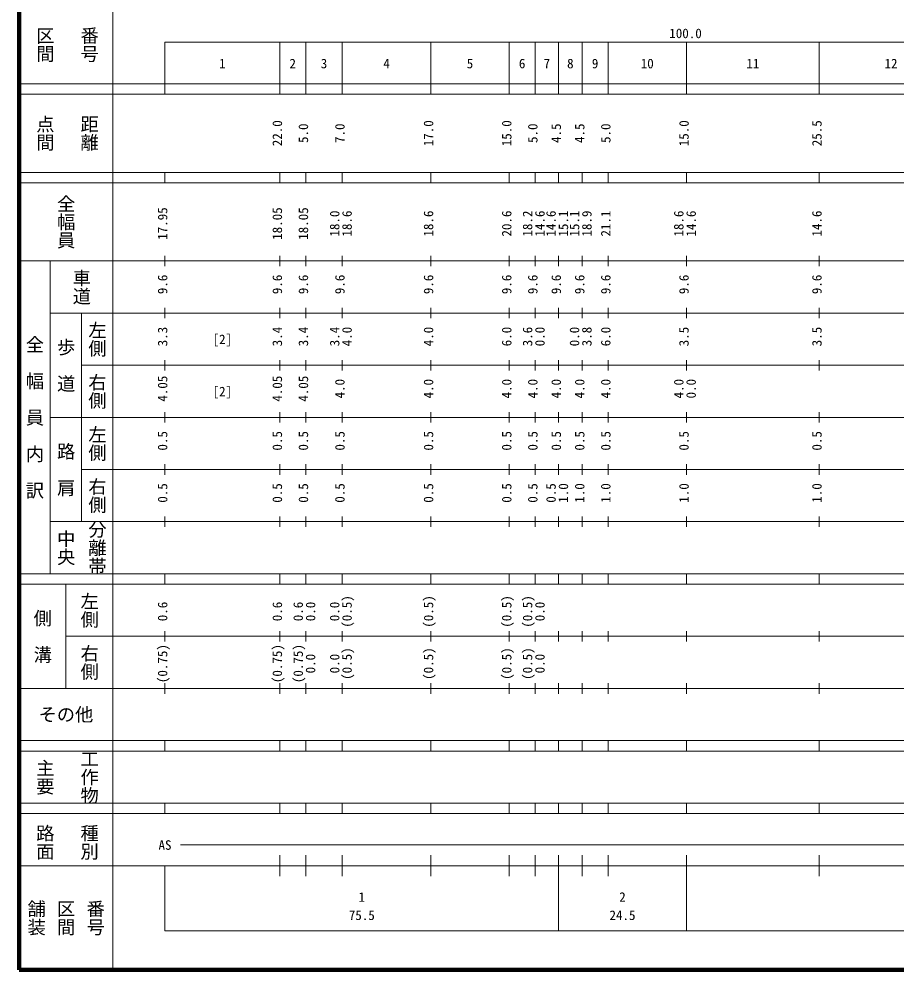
# Model space of a CAD drawing. Units: millimetres on the paper. Extents: x 40 to 680, y 20 to 380.
# Drawn here: x 40 to 208.4, y 20 to 202.4 of the extents above; entities that cross this region are included whole.
import ezdxf
from ezdxf.enums import TextEntityAlignment as Align

# ---------------------------------------------------------------- set-up
doc = ezdxf.new("R2010")
doc.units = ezdxf.units.MM
doc.layers.add('M-TTL', color=2, linetype='Continuous', lineweight=140)
doc.layers.add('M-TTL-BAND', color=7, linetype='Continuous', lineweight=13)
doc.styles.add('@ＭＳ ゴシック', font='')
doc.styles.add('ＭＳ ゴシック', font='')
doc.styles.get('@ＭＳ ゴシック').set_extended_font_data('@MS Gothic')
doc.styles.get('ＭＳ ゴシック').set_extended_font_data('MS Gothic')

msp = doc.modelspace()

# ---------------------------------------------------------------- linework, layer by layer
at = {"layer": 'M-TTL'}
for p, q in [((40, 380), (40, 20)), ((40, 20), (680, 20))]:
    msp.add_line(p, q, dxfattribs=at)
at = {"layer": 'M-TTL-BAND'}
for p, q in [((58, 370), (58, 20)), ((68, 198), (579, 198)), ((68, 198), (68, 188)), ((90, 188), (90, 198)), ((95, 188), (95, 198)), ((102, 188), (102, 198)), ((119, 188), (119, 198)), ((134, 188), (134, 198)), ((139, 188), (139, 198)), ((143.5, 188), (143.5, 198)), ((148, 188), (148, 198)), ((153, 188), (153, 198)), ((168, 188), (168, 198)), ((193.5, 188), (193.5, 198)), ((40, 190), (579, 190)), ((40, 188), (579, 188)), ((40, 173), (579, 173)), ((68, 171), (68, 173)), ((90, 171), (90, 173)), ((95, 171), (95, 173)), ((102, 171), (102, 173)), ((119, 171), (119, 173)), ((134, 171), (134, 173)), ((139, 171), (139, 173)), ((143.5, 171), (143.5, 173)), ((148, 171), (148, 173)), ((153, 171), (153, 173)), ((168, 171), (168, 173)), ((193.5, 171), (193.5, 173)), ((40, 171), (579, 171)), ((68, 155), (68, 157)), ((90, 155), (90, 157)), ((95, 155), (95, 157)), ((102, 155), (102, 157)), ((119, 155), (119, 157)), ((134, 155), (134, 157)), ((139, 155), (139, 157)), ((143.5, 155), (143.5, 157)), ((148, 155), (148, 157)), ((153, 155), (153, 157)), ((168, 155), (168, 157)), ((193.5, 155), (193.5, 157)), ((40, 156), (579, 156)), ((46, 96), (46, 156)), ((46, 146), (579, 146)), ((52, 146), (52, 106)), ((68, 145), (68, 147)), ((90, 145), (90, 147)), ((95, 145), (95, 147)), ((102, 145), (102, 147)), ((119, 145), (119, 147)), ((134, 145), (134, 147)), ((139, 145), (139, 147)), ((143.5, 145), (143.5, 147)), ((148, 145), (148, 147)), ((153, 145), (153, 147)), ((168, 145), (168, 147)), ((193.5, 145), (193.5, 147)), ((68, 135), (68, 137)), ((90, 135), (90, 137)), ((95, 135), (95, 137)), ((102, 135), (102, 137)), ((119, 135), (119, 137)), ((134, 135), (134, 137)), ((139, 135), (139, 137)), ((143.5, 135), (143.5, 137)), ((148, 135), (148, 137)), ((153, 135), (153, 137)), ((168, 135), (168, 137)), ((193.5, 135), (193.5, 137)), ((52, 136), (579, 136)), ((46, 126), (579, 126)), ((68, 125), (68, 127)), ((90, 125), (90, 127)), ((95, 125), (95, 127)), ((102, 125), (102, 127)), ((119, 125), (119, 127)), ((134, 125), (134, 127)), ((139, 125), (139, 127)), ((143.5, 125), (143.5, 127)), ((148, 125), (148, 127)), ((153, 125), (153, 127)), ((168, 125), (168, 127)), ((193.5, 125), (193.5, 127)), ((68, 115), (68, 117)), ((90, 115), (90, 117)), ((95, 115), (95, 117)), ((102, 115), (102, 117)), ((119, 115), (119, 117)), ((134, 115), (134, 117)), ((139, 115), (139, 117)), ((143.5, 115), (143.5, 117)), ((148, 115), (148, 117)), ((153, 115), (153, 117)), ((168, 115), (168, 117)), ((193.5, 115), (193.5, 117)), ((52, 116), (579, 116)), ((46, 106), (579, 106)), ((68, 105), (68, 107)), ((90, 105), (90, 107)), ((95, 105), (95, 107)), ((102, 105), (102, 107)), ((119, 105), (119, 107)), ((134, 105), (134, 107)), ((139, 105), (139, 107)), ((143.5, 105), (143.5, 107)), ((148, 105), (148, 107)), ((153, 105), (153, 107)), ((168, 105), (168, 107)), ((193.5, 105), (193.5, 107)), ((40, 96), (579, 96)), ((68, 94), (68, 96)), ((90, 94), (90, 96)), ((95, 94), (95, 96)), ((102, 94), (102, 96)), ((119, 94), (119, 96)), ((134, 94), (134, 96)), ((139, 94), (139, 96)), ((143.5, 94), (143.5, 96)), ((148, 94), (148, 96)), ((153, 94), (153, 96)), ((168, 94), (168, 96)), ((193.5, 94), (193.5, 96)), ((40, 94), (579, 94)), ((49, 94), (49, 74)), ((49, 84), (579, 84)), ((68, 83), (68, 85)), ((90, 83), (90, 85)), ((95, 83), (95, 85)), ((102, 83), (102, 85)), ((119, 83), (119, 85)), ((134, 83), (134, 85)), ((139, 83), (139, 85)), ((143.5, 83), (143.5, 85)), ((148, 83), (148, 85)), ((153, 83), (153, 85)), ((168, 83), (168, 85)), ((193.5, 83), (193.5, 85)), ((68, 73), (68, 75)), ((90, 73), (90, 75)), ((95, 73), (95, 75)), ((102, 73), (102, 75)), ((119, 73), (119, 75)), ((134, 73), (134, 75)), ((139, 73), (139, 75)), ((143.5, 73), (143.5, 75)), ((148, 73), (148, 75)), ((153, 73), (153, 75)), ((168, 73), (168, 75)), ((193.5, 73), (193.5, 75)), ((40, 74), (579, 74)), ((40, 64), (579, 64)), ((68, 62), (68, 64)), ((90, 62), (90, 64)), ((95, 62), (95, 64)), ((102, 62), (102, 64)), ((119, 62), (119, 64)), ((134, 62), (134, 64)), ((139, 62), (139, 64)), ((143.5, 62), (143.5, 64)), ((148, 62), (148, 64)), ((153, 62), (153, 64)), ((168, 62), (168, 64)), ((193.5, 62), (193.5, 64)), ((40, 62), (579, 62)), ((40, 52), (579, 52)), ((68, 50), (68, 52)), ((90, 50), (90, 52)), ((95, 50), (95, 52)), ((102, 50), (102, 52)), ((119, 50), (119, 52)), ((134, 50), (134, 52)), ((139, 50), (139, 52)), ((143.5, 50), (143.5, 52)), ((148, 50), (148, 52)), ((153, 50), (153, 52)), ((168, 50), (168, 52)), ((193.5, 50), (193.5, 52)), ((40, 50), (579, 50)), ((71, 44), (565, 44)), ((90, 38), (90, 42)), ((95, 38), (95, 42)), ((102, 38), (102, 42)), ((119, 38), (119, 42)), ((134, 38), (134, 42)), ((139, 38), (139, 42)), ((143.5, 27.5), (143.5, 42)), ((148, 38), (148, 42)), ((153, 38), (153, 42)), ((168, 27.5), (168, 42)), ((193.5, 38), (193.5, 42)), ((40, 40), (579, 40)), ((68, 40), (68, 27.5)), ((68, 27.5), (579, 27.5))]:
    msp.add_line(p, q, dxfattribs=at)

# ---------------------------------------------------------------- texts
at = {"layer": 'M-TTL-BAND', "style": '@ＭＳ ゴシック'}
for s, p in [('番号', (53.5, 197.5)), ('区間', (45, 197.5)), ('点間', (45, 180.5)), ('距離', (53.5, 180.5)), ('全幅員', (49, 163.5)), ('車道', (52, 151)), ('左側', (55, 141)), ('全\u3000幅\u3000員\u3000内\u3000訳', (43, 126)), ('歩\u3000道', (49, 136)), ('右側', (55, 131)), ('左側', (55, 121)), ('路\u3000肩', (49, 116)), ('右側', (55, 111)), ('分離帯', (55, 101)), ('中央', (49, 101)), ('左側', (53.5, 89)), ('側\u3000溝', (44.5, 84)), ('右側', (53.5, 79)), ('主要', (45, 57)), ('工作物', (53.5, 57)), ('路面', (45, 44.5)), ('種別', (53.5, 44.5)), ('舗装', (43.333, 30)), ('区間', (49, 30)), ('番号', (54.667, 30))]:
    msp.add_text(s, height=2.566, rotation=270, dxfattribs=at).set_placement(p, align=Align.MIDDLE_CENTER)
at = {"layer": 'M-TTL-BAND', "style": 'ＭＳ ゴシック'}
for s, p in [('100.0', (167.844, 198.195)), ('1', (79, 192.405)), ('2', (92.5, 192.405)), ('3', (98.5, 192.405)), ('4', (110.5, 192.405)), ('5', (126.5, 192.405)), ('6', (136.5, 192.405)), ('7', (141.25, 192.405)), ('8', (145.75, 192.405)), ('9', (150.5, 192.405)), ('10', (160.5, 192.405)), ('11', (180.75, 192.405)), ('12', (207.25, 192.405)), ('[2]', (79, 139.5)), ('[2]', (79, 129.5)), ('AS', (68, 42.5)), ('1', (105.75, 32.523)), ('2', (155.75, 32.523)), ('75.5', (105.75, 29.033)), ('24.5', (155.75, 29.033))]:
    msp.add_text(s, height=1.833, dxfattribs=at).set_placement(p, align=Align.BOTTOM_CENTER)
for s, p in [('22.0', (91, 180.5)), ('17.0', (120, 180.5)), ('15.0', (135, 180.5)), ('15.0', (169, 180.5)), ('25.5', (194.5, 180.5)), ('5.0', (96, 180.5)), ('7.0', (103, 180.5)), ('5.0', (140, 180.5)), ('4.5', (144.5, 180.5)), ('4.5', (149, 180.5)), ('5.0', (154, 180.5)), ('17.95', (69, 163.174)), ('18.05', (91, 163.174)), ('18.05', (96, 163.174)), ('18.0', (102, 163.174)), ('18.6', (104.37, 163.174)), ('18.6', (120, 163.174)), ('20.6', (135, 163.174)), ('18.2', (139, 163.174)), ('14.6', (141.37, 163.174)), ('14.6', (143.5, 163.174)), ('15.1', (145.87, 163.174)), ('15.1', (148, 163.174)), ('18.9', (150.37, 163.174)), ('21.1', (154, 163.174)), ('18.6', (168, 163.174)), ('14.6', (170.37, 163.174)), ('14.6', (194.5, 163.174)), ('9.6', (69, 151.5)), ('9.6', (91, 151.5)), ('9.6', (96, 151.5)), ('9.6', (103, 151.5)), ('9.6', (120, 151.5)), ('9.6', (135, 151.5)), ('9.6', (140, 151.5)), ('9.6', (144.5, 151.5)), ('9.6', (149, 151.5)), ('9.6', (154, 151.5)), ('9.6', (169, 151.5)), ('9.6', (194.5, 151.5)), ('3.3', (69, 141.5)), ('3.4', (91, 141.5)), ('3.4', (96, 141.5)), ('3.4', (102, 141.5)), ('4.0', (104.37, 141.5)), ('4.0', (120, 141.5)), ('6.0', (135, 141.5)), ('3.6', (139, 141.5)), ('0.0', (141.37, 141.5)), ('0.0', (148, 141.5)), ('3.8', (150.37, 141.5)), ('6.0', (154, 141.5)), ('3.5', (169, 141.5)), ('3.5', (194.5, 141.5)), ('4.05', (69, 131.5)), ('4.05', (91, 131.5)), ('4.05', (96, 131.5)), ('4.0', (103, 131.5)), ('4.0', (120, 131.5)), ('4.0', (135, 131.5)), ('4.0', (140, 131.5)), ('4.0', (144.5, 131.5)), ('4.0', (149, 131.5)), ('4.0', (154, 131.5)), ('4.0', (168, 131.5)), ('0.0', (170.37, 131.5)), ('0.5', (69, 121.5)), ('0.5', (91, 121.5)), ('0.5', (96, 121.5)), ('0.5', (103, 121.5)), ('0.5', (120, 121.5)), ('0.5', (135, 121.5)), ('0.5', (140, 121.5)), ('0.5', (144.5, 121.5)), ('0.5', (149, 121.5)), ('0.5', (154, 121.5)), ('0.5', (169, 121.5)), ('0.5', (194.5, 121.5)), ('0.5', (69, 111.5)), ('0.5', (91, 111.5)), ('0.5', (96, 111.5)), ('0.5', (103, 111.5)), ('0.5', (120, 111.5)), ('0.5', (135, 111.5)), ('0.5', (140, 111.5)), ('0.5', (143.5, 111.5)), ('1.0', (145.87, 111.5)), ('1.0', (149, 111.5)), ('1.0', (154, 111.5)), ('1.0', (169, 111.5)), ('1.0', (194.5, 111.5)), ('(0.5)', (104.37, 88.764)), ('(0.5)', (120, 88.764)), ('(0.5)', (135, 88.764)), ('(0.5)', (139, 88.764)), ('0.6', (69, 88.764)), ('0.6', (91, 88.764)), ('0.6', (95, 88.764)), ('0.0', (97.37, 88.764)), ('0.0', (102, 88.764)), ('0.0', (141.37, 88.764)), ('(0.75)', (69, 78.764)), ('(0.75)', (91, 78.764)), ('(0.75)', (95, 78.764)), ('0.0', (97.37, 78.764)), ('0.0', (102, 78.764)), ('(0.5)', (104.37, 78.764)), ('(0.5)', (120, 78.764)), ('(0.5)', (135, 78.764)), ('(0.5)', (139, 78.764)), ('0.0', (141.37, 78.764))]:
    msp.add_text(s, height=1.833, rotation=90, dxfattribs=at).set_placement(p, align=Align.BOTTOM_CENTER)
msp.add_text('その他', height=2.566, dxfattribs=at).set_placement((49, 69), align=Align.MIDDLE_CENTER)

doc.saveas('drawing.dxf')
